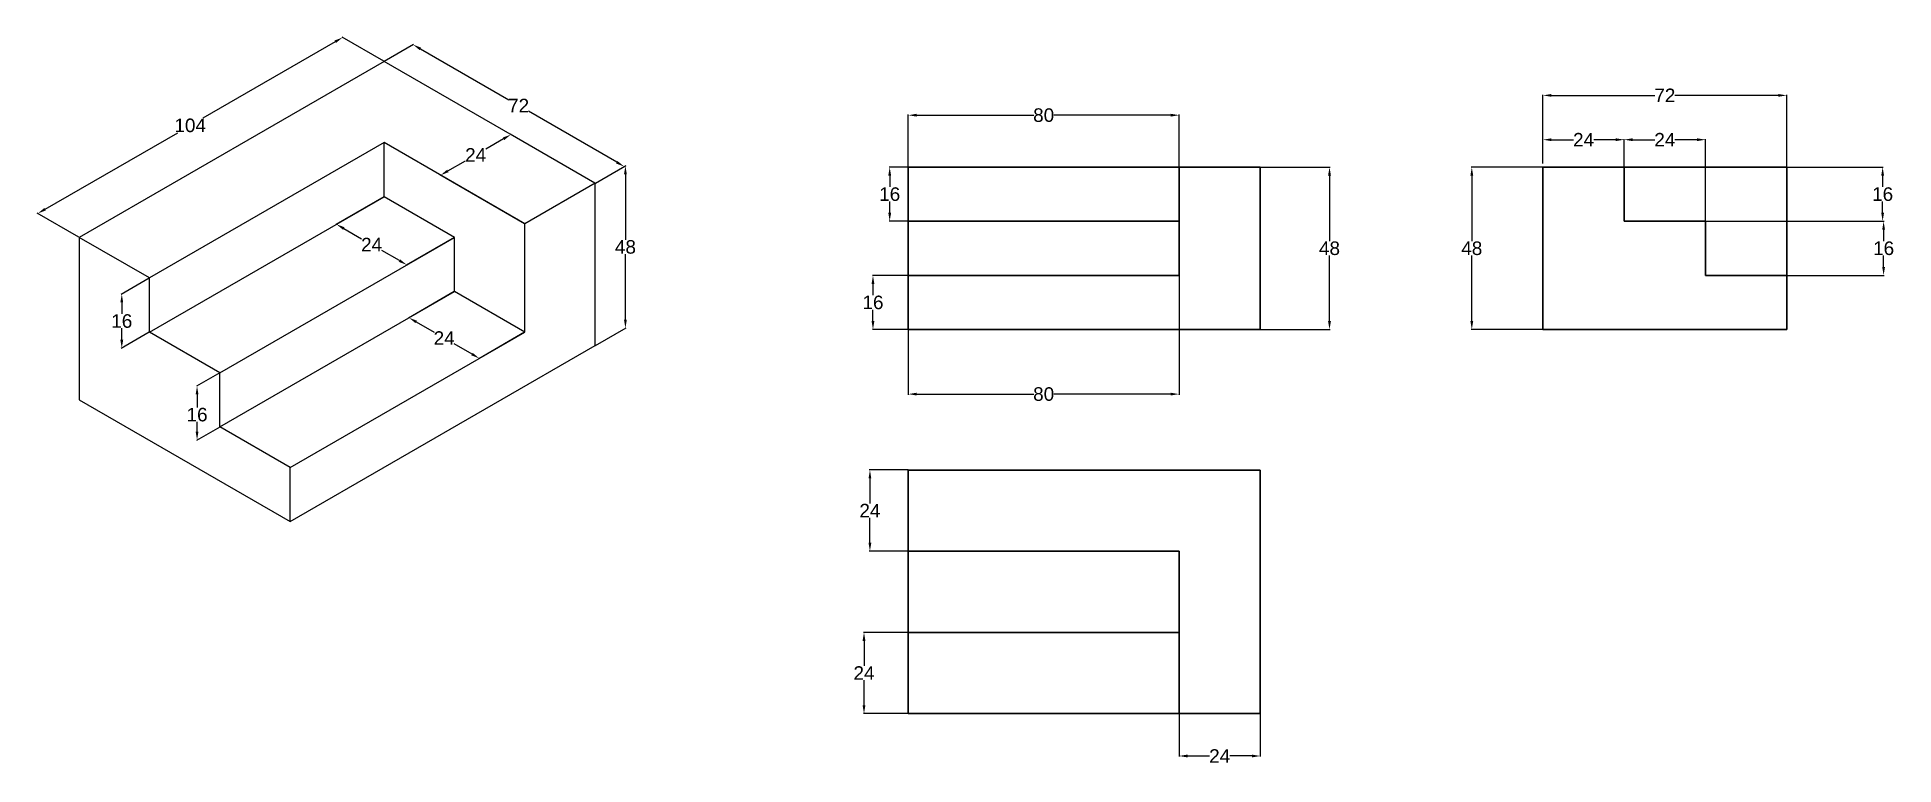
# Model space of a CAD drawing. Header units: millimetres. Extents: x -285 to 263, y 100 to 315.
import ezdxf

# ---------------------------------------------------------------- set-up
doc = ezdxf.new("R2010")
doc.units = ezdxf.units.MM
doc.header["$MEASUREMENT"] = 0
doc.styles.get("Standard").update_dxf_attribs({"font": 'arial.ttf'})
doc.dimstyles.get("Standard").update_dxf_attribs({"dimtxt": 4, "dimasz": 2.5, "dimexe": 0.18, "dimexo": 0.0625, "dimgap": 0.09, "dimtad": 0, "dimtih": 1, "dimtoh": 1, "dimdec": 4, "dimdsep": 46, "dimtxsty": 'Standard', "dimcen": 0.09, "dimadec": 0, "dimazin": 0, "dimtfac": 1, "dimtdec": 4, "dimtofl": 0, "dimtmove": 0, "dimatfit": 3, "dimfxl": 1, "dimtolj": 1, "dimtzin": 0, "dimarcsym": 0})

# ---------------------------------------------------------------- blocks, each defined once
blk = doc.blocks.new('*D1')
at = {"color": 0, "lineweight": -2, "transparency": 16777216}
for p, q in [((-182.67, 307.54), (-173.99, 312.55)), ((-172, 311.2), (-145.91, 296.13)), ((-113.98, 277.7), (-140.07, 292.76)), ((-120.32, 271.54), (-111.63, 276.55))]:
    blk.add_line(p, q, dxfattribs=at)
at = {"color": 0, "lineweight": 30, "transparency": 16777216}
for points in [[(-171.79, 311.56), (-172.21, 310.83), (-174.17, 312.45)], [(-113.77, 278.06), (-114.19, 277.33), (-111.81, 276.45)]]:
    blk.add_solid(points, dxfattribs=at)
at = {"layer": 'Defpoints', "color": 0, "lineweight": 30, "transparency": 16777216}
for p in [(-182.73, 307.5), (-111.81, 276.45), (-120.38, 271.5)]:
    blk.add_point(p, dxfattribs=at)
at = {"color": 0, "lineweight": 25, "transparency": 16777216, "insert": (-142.99, 294.45), "char_height": 4, "attachment_point": 5}
blk.add_mtext('\\A1;72', dxfattribs=at)
blk = doc.blocks.new('*D2')
at = {"color": 0, "lineweight": -2, "transparency": 16777216}
for p, q in [((-120.32, 271.54), (-111.25, 276.77)), ((-111.43, 274.16), (-111.43, 254.8)), ((-111.43, 231.16), (-111.43, 250.53)), ((-120.32, 223.54), (-111.25, 228.77))]:
    blk.add_line(p, q, dxfattribs=at)
at = {"color": 0, "lineweight": 30, "transparency": 16777216}
for points in [[(-111.85, 274.16), (-111.02, 274.16), (-111.43, 276.66)], [(-111.85, 231.16), (-111.02, 231.16), (-111.43, 228.66)]]:
    blk.add_solid(points, dxfattribs=at)
at = {"layer": 'Defpoints', "color": 0, "lineweight": 30, "transparency": 16777216}
for p in [(-120.38, 271.5), (-111.43, 228.66), (-120.38, 223.5)]:
    blk.add_point(p, dxfattribs=at)
at = {"color": 0, "lineweight": 25, "transparency": 16777216, "insert": (-111.43, 252.66), "char_height": 4, "attachment_point": 5}
blk.add_mtext('\\A1;48', dxfattribs=at)
blk = doc.blocks.new('*D3')
at = {"color": 0, "lineweight": -2, "transparency": 16777216}
for p, q in [((-197.14, 313.32), (-236.32, 290.7)), ((-182.79, 307.54), (-195.16, 314.67)), ((-282.88, 263.82), (-243.7, 286.44)), ((-272.86, 255.54), (-285.22, 262.67))]:
    blk.add_line(p, q, dxfattribs=at)
at = {"color": 0, "lineweight": 30, "transparency": 16777216}
for points in [[(-197.35, 313.68), (-196.93, 312.96), (-194.98, 314.57)], [(-283.09, 264.18), (-282.67, 263.46), (-285.04, 262.57)]]:
    blk.add_solid(points, dxfattribs=at)
at = {"layer": 'Defpoints', "color": 0, "lineweight": 30, "transparency": 16777216}
for p in [(-194.98, 314.57), (-182.73, 307.5), (-272.8, 255.5)]:
    blk.add_point(p, dxfattribs=at)
at = {"color": 0, "lineweight": 25, "transparency": 16777216, "insert": (-240.01, 288.57), "char_height": 4, "attachment_point": 5}
blk.add_mtext('\\A1;104', dxfattribs=at)
blk = doc.blocks.new('*D4')
at = {"color": 0, "lineweight": -2, "transparency": 16777216}
for p, q in [((-182.79, 267.46), (-196.98, 259.27)), ((-194.64, 258.12), (-189.39, 255.1)), ((-162.01, 255.46), (-176.2, 247.27)), ((-178.18, 248.62), (-183.43, 251.65))]:
    blk.add_line(p, q, dxfattribs=at)
at = {"color": 0, "lineweight": 30, "transparency": 16777216}
for points in [[(-194.43, 258.49), (-194.85, 257.76), (-196.8, 259.37)], [(-177.98, 248.99), (-178.39, 248.26), (-176.02, 247.37)]]:
    blk.add_solid(points, dxfattribs=at)
at = {"layer": 'Defpoints', "color": 0, "lineweight": 30, "transparency": 16777216}
for p in [(-182.73, 267.5), (-161.95, 255.5), (-176.02, 247.37)]:
    blk.add_point(p, dxfattribs=at)
at = {"color": 0, "lineweight": 25, "transparency": 16777216, "insert": (-186.41, 253.37), "char_height": 4, "attachment_point": 5}
blk.add_mtext('\\A1;24', dxfattribs=at)
blk = doc.blocks.new('*D5')
at = {"color": 0, "lineweight": -2, "transparency": 16777216}
for p, q in [((-162.01, 239.46), (-175.55, 231.65)), ((-173.21, 230.5), (-167.96, 227.47)), ((-141.22, 227.46), (-154.77, 219.65)), ((-156.75, 221), (-162, 224.03))]:
    blk.add_line(p, q, dxfattribs=at)
at = {"color": 0, "lineweight": 30, "transparency": 16777216}
for points in [[(-173, 230.86), (-173.41, 230.14), (-175.37, 231.75)], [(-156.54, 221.36), (-156.96, 220.64), (-154.59, 219.75)]]:
    blk.add_solid(points, dxfattribs=at)
at = {"layer": 'Defpoints', "color": 0, "lineweight": 30, "transparency": 16777216}
for p in [(-161.95, 239.5), (-141.16, 227.5), (-154.59, 219.75)]:
    blk.add_point(p, dxfattribs=at)
at = {"color": 0, "lineweight": 25, "transparency": 16777216, "insert": (-164.98, 225.75), "char_height": 4, "attachment_point": 5}
blk.add_mtext('\\A1;24', dxfattribs=at)
blk = doc.blocks.new('*D6')
at = {"color": 0, "lineweight": -2, "transparency": 16777216}
for p, q in [((-252.08, 243.46), (-260.4, 238.66)), ((-260.22, 236.26), (-260.22, 232.89)), ((-252.08, 227.46), (-260.4, 222.66)), ((-260.22, 225.26), (-260.22, 228.63))]:
    blk.add_line(p, q, dxfattribs=at)
at = {"color": 0, "lineweight": 30, "transparency": 16777216}
for points in [[(-260.64, 236.26), (-259.8, 236.26), (-260.22, 238.76)], [(-260.64, 225.26), (-259.8, 225.26), (-260.22, 222.76)]]:
    blk.add_solid(points, dxfattribs=at)
at = {"layer": 'Defpoints', "color": 0, "lineweight": 30, "transparency": 16777216}
for p in [(-252.01, 243.5), (-252.01, 227.5), (-260.22, 222.76)]:
    blk.add_point(p, dxfattribs=at)
at = {"color": 0, "lineweight": 25, "transparency": 16777216, "insert": (-260.22, 230.76), "char_height": 4, "attachment_point": 5}
blk.add_mtext('\\A1;16', dxfattribs=at)
blk = doc.blocks.new('*D7')
at = {"color": 0, "lineweight": -2, "transparency": 16777216}
for p, q in [((-231.29, 215.46), (-238.16, 211.5)), ((-237.98, 209.1), (-237.98, 205.23)), ((-231.29, 199.46), (-238.16, 195.5)), ((-237.98, 198.1), (-237.98, 200.97))]:
    blk.add_line(p, q, dxfattribs=at)
at = {"color": 0, "lineweight": 30, "transparency": 16777216}
for points in [[(-238.4, 209.1), (-237.57, 209.1), (-237.98, 211.6)], [(-238.4, 198.1), (-237.57, 198.1), (-237.98, 195.6)]]:
    blk.add_solid(points, dxfattribs=at)
at = {"layer": 'Defpoints', "color": 0, "lineweight": 30, "transparency": 16777216}
for p in [(-231.23, 215.5), (-231.23, 199.5), (-237.98, 195.6)]:
    blk.add_point(p, dxfattribs=at)
at = {"color": 0, "lineweight": 25, "transparency": 16777216, "insert": (-237.98, 203.1), "char_height": 4, "attachment_point": 5}
blk.add_mtext('\\A1;16', dxfattribs=at)
blk = doc.blocks.new('*D8')
at = {"color": 0, "lineweight": -2, "transparency": 16777216}
for p, q in [((-120.44, 271.54), (-145.46, 285.98)), ((-147.44, 284.62), (-152.69, 281.6)), ((-163.9, 275.12), (-158.65, 278.15)), ((-141.22, 259.54), (-166.24, 273.98))]:
    blk.add_line(p, q, dxfattribs=at)
at = {"color": 0, "lineweight": 30, "transparency": 16777216}
for points in [[(-147.65, 284.99), (-147.23, 284.26), (-145.28, 285.87)], [(-164.1, 275.49), (-163.69, 274.76), (-166.06, 273.87)]]:
    blk.add_solid(points, dxfattribs=at)
at = {"layer": 'Defpoints', "color": 0, "lineweight": 30, "transparency": 16777216}
for p in [(-145.28, 285.87), (-120.38, 271.5), (-141.16, 259.5)]:
    blk.add_point(p, dxfattribs=at)
at = {"color": 0, "lineweight": 25, "transparency": 16777216, "insert": (-155.67, 279.87), "char_height": 4, "attachment_point": 5}
blk.add_mtext('\\A1;24', dxfattribs=at)
blk = doc.blocks.new('*D9')
at = {"color": 0, "lineweight": -2, "transparency": 16777216}
for p, q in [((-27.87, 276.32), (-27.87, 291.78)), ((-25.37, 291.6), (9.18, 291.6)), ((49.63, 291.6), (15.08, 291.6)), ((52.13, 276.32), (52.13, 291.78))]:
    blk.add_line(p, q, dxfattribs=at)
at = {"color": 0, "lineweight": 30, "transparency": 16777216}
for points in [[(-25.37, 292.02), (-25.37, 291.18), (-27.87, 291.6)], [(49.63, 292.02), (49.63, 291.18), (52.13, 291.6)]]:
    blk.add_solid(points, dxfattribs=at)
at = {"layer": 'Defpoints', "color": 0, "lineweight": 30, "transparency": 16777216}
for p in [(52.13, 291.6), (-27.87, 276.26), (52.13, 276.26)]:
    blk.add_point(p, dxfattribs=at)
at = {"color": 0, "lineweight": 25, "transparency": 16777216, "insert": (12.13, 291.6), "char_height": 4, "attachment_point": 5}
blk.add_mtext('\\A1;80', dxfattribs=at)
blk = doc.blocks.new('*D10')
at = {"color": 0, "lineweight": -2, "transparency": 16777216}
for p, q in [((76.19, 276.26), (96.75, 276.26)), ((96.57, 273.76), (96.57, 254.39)), ((96.57, 230.76), (96.57, 250.12)), ((76.19, 228.26), (96.75, 228.26))]:
    blk.add_line(p, q, dxfattribs=at)
at = {"color": 0, "lineweight": 30, "transparency": 16777216}
for points in [[(96.15, 273.76), (96.98, 273.76), (96.57, 276.26)], [(96.15, 230.76), (96.98, 230.76), (96.57, 228.26)]]:
    blk.add_solid(points, dxfattribs=at)
at = {"layer": 'Defpoints', "color": 0, "lineweight": 30, "transparency": 16777216}
for p in [(76.13, 276.26), (96.57, 276.26), (76.13, 228.26)]:
    blk.add_point(p, dxfattribs=at)
at = {"color": 0, "lineweight": 25, "transparency": 16777216, "insert": (96.57, 252.26), "char_height": 4, "attachment_point": 5}
blk.add_mtext('\\A1;48', dxfattribs=at)
blk = doc.blocks.new('*D11')
at = {"color": 0, "lineweight": -2, "transparency": 16777216}
for p, q in [((-27.43, 276.26), (-33.54, 276.26)), ((-33.36, 273.76), (-33.36, 270.39)), ((-33.36, 262.76), (-33.36, 266.12)), ((-27.43, 260.26), (-33.54, 260.26))]:
    blk.add_line(p, q, dxfattribs=at)
at = {"color": 0, "lineweight": 30, "transparency": 16777216}
for points in [[(-33.77, 273.76), (-32.94, 273.76), (-33.36, 276.26)], [(-33.77, 262.76), (-32.94, 262.76), (-33.36, 260.26)]]:
    blk.add_solid(points, dxfattribs=at)
at = {"layer": 'Defpoints', "color": 0, "lineweight": 30, "transparency": 16777216}
for p in [(-27.37, 276.26), (-33.36, 260.26), (-27.37, 260.26)]:
    blk.add_point(p, dxfattribs=at)
at = {"color": 0, "lineweight": 25, "transparency": 16777216, "insert": (-33.36, 268.26), "char_height": 4, "attachment_point": 5}
blk.add_mtext('\\A1;16', dxfattribs=at)
blk = doc.blocks.new('*D12')
at = {"color": 0, "lineweight": -2, "transparency": 16777216}
for p, q in [((-27.93, 244.26), (-38.48, 244.26)), ((-38.3, 241.76), (-38.3, 238.39)), ((-38.3, 230.76), (-38.3, 234.12)), ((-27.93, 228.26), (-38.48, 228.26))]:
    blk.add_line(p, q, dxfattribs=at)
at = {"color": 0, "lineweight": 30, "transparency": 16777216}
for points in [[(-38.72, 241.76), (-37.89, 241.76), (-38.3, 244.26)], [(-38.72, 230.76), (-37.89, 230.76), (-38.3, 228.26)]]:
    blk.add_solid(points, dxfattribs=at)
at = {"layer": 'Defpoints', "color": 0, "lineweight": 30, "transparency": 16777216}
for p in [(-27.87, 244.26), (-38.3, 228.26), (-27.87, 228.26)]:
    blk.add_point(p, dxfattribs=at)
at = {"color": 0, "lineweight": 25, "transparency": 16777216, "insert": (-38.3, 236.26), "char_height": 4, "attachment_point": 5}
blk.add_mtext('\\A1;16', dxfattribs=at)
blk = doc.blocks.new('*D13')
at = {"color": 0, "lineweight": -2, "transparency": 16777216}
for p, q in [((-27.87, 245.69), (-27.87, 209)), ((52.13, 245.69), (52.13, 209)), ((-25.37, 209.18), (9.18, 209.18)), ((49.63, 209.18), (15.08, 209.18))]:
    blk.add_line(p, q, dxfattribs=at)
at = {"color": 0, "lineweight": 30, "transparency": 16777216}
for points in [[(-25.37, 209.6), (-25.37, 208.77), (-27.87, 209.18)], [(49.63, 209.6), (49.63, 208.77), (52.13, 209.18)]]:
    blk.add_solid(points, dxfattribs=at)
at = {"layer": 'Defpoints', "color": 0, "lineweight": 30, "transparency": 16777216}
for p in [(-27.87, 245.76), (52.13, 245.76), (52.13, 209.18)]:
    blk.add_point(p, dxfattribs=at)
at = {"color": 0, "lineweight": 25, "transparency": 16777216, "insert": (12.13, 209.18), "char_height": 4, "attachment_point": 5}
blk.add_mtext('\\A1;80', dxfattribs=at)
blk = doc.blocks.new('*D14')
at = {"color": 0, "lineweight": -2, "transparency": 16777216}
for p, q in [((-27.93, 138.76), (-41.13, 138.76)), ((-40.95, 136.26), (-40.95, 128.85)), ((-40.95, 117.26), (-40.95, 124.66)), ((-27.93, 114.76), (-41.13, 114.76))]:
    blk.add_line(p, q, dxfattribs=at)
at = {"color": 0, "lineweight": 30, "transparency": 16777216}
for points in [[(-41.37, 136.26), (-40.53, 136.26), (-40.95, 138.76)], [(-41.37, 117.26), (-40.53, 117.26), (-40.95, 114.76)]]:
    blk.add_solid(points, dxfattribs=at)
at = {"layer": 'Defpoints', "color": 0, "lineweight": 30, "transparency": 16777216}
for p in [(-27.87, 138.76), (-40.95, 114.76), (-27.87, 114.76)]:
    blk.add_point(p, dxfattribs=at)
at = {"color": 0, "lineweight": 25, "transparency": 16777216, "insert": (-40.95, 126.76), "char_height": 4, "attachment_point": 5}
blk.add_mtext('\\A1;24', dxfattribs=at)
blk = doc.blocks.new('*D15')
at = {"color": 0, "lineweight": -2, "transparency": 16777216}
for p, q in [((-27.93, 186.76), (-39.38, 186.76)), ((-39.2, 184.26), (-39.2, 176.85)), ((-39.2, 165.26), (-39.2, 172.66)), ((-27.93, 162.76), (-39.38, 162.76))]:
    blk.add_line(p, q, dxfattribs=at)
at = {"color": 0, "lineweight": 30, "transparency": 16777216}
for points in [[(-39.62, 184.26), (-38.79, 184.26), (-39.2, 186.76)], [(-39.62, 165.26), (-38.79, 165.26), (-39.2, 162.76)]]:
    blk.add_solid(points, dxfattribs=at)
at = {"layer": 'Defpoints', "color": 0, "lineweight": 30, "transparency": 16777216}
for p in [(-39.2, 186.76), (-27.87, 186.76), (-27.87, 162.76)]:
    blk.add_point(p, dxfattribs=at)
at = {"color": 0, "lineweight": 25, "transparency": 16777216, "insert": (-39.2, 174.76), "char_height": 4, "attachment_point": 5}
blk.add_mtext('\\A1;24', dxfattribs=at)
blk = doc.blocks.new('*D16')
at = {"color": 0, "lineweight": -2, "transparency": 16777216}
for p, q in [((52.13, 114.69), (52.13, 102.07)), ((76.13, 114.69), (76.13, 102.07)), ((54.63, 102.25), (61.15, 102.25)), ((73.63, 102.25), (67.11, 102.25))]:
    blk.add_line(p, q, dxfattribs=at)
at = {"color": 0, "lineweight": 30, "transparency": 16777216}
for points in [[(54.63, 102.66), (54.63, 101.83), (52.13, 102.25)], [(73.63, 102.66), (73.63, 101.83), (76.13, 102.25)]]:
    blk.add_solid(points, dxfattribs=at)
at = {"layer": 'Defpoints', "color": 0, "lineweight": 30, "transparency": 16777216}
for p in [(52.13, 114.76), (76.13, 114.76), (76.13, 102.25)]:
    blk.add_point(p, dxfattribs=at)
at = {"color": 0, "lineweight": 25, "transparency": 16777216, "insert": (64.13, 102.25), "char_height": 4, "attachment_point": 5}
blk.add_mtext('\\A1;24', dxfattribs=at)
blk = doc.blocks.new('*D18')
at = {"color": 0, "lineweight": -2, "transparency": 16777216}
for p, q in [((159.57, 276.26), (138.42, 276.26)), ((138.6, 273.76), (138.6, 254.39)), ((138.6, 230.76), (138.6, 250.12)), ((159.57, 228.26), (138.42, 228.26))]:
    blk.add_line(p, q, dxfattribs=at)
at = {"color": 0, "lineweight": 30, "transparency": 16777216}
for points in [[(138.19, 273.76), (139.02, 273.76), (138.6, 276.26)], [(138.19, 230.76), (139.02, 230.76), (138.6, 228.26)]]:
    blk.add_solid(points, dxfattribs=at)
at = {"layer": 'Defpoints', "color": 0, "lineweight": 30, "transparency": 16777216}
for p in [(159.63, 276.26), (138.6, 228.26), (159.63, 228.26)]:
    blk.add_point(p, dxfattribs=at)
at = {"color": 0, "lineweight": 25, "transparency": 16777216, "insert": (138.6, 252.26), "char_height": 4, "attachment_point": 5}
blk.add_mtext('\\A1;48', dxfattribs=at)
blk = doc.blocks.new('*D19')
at = {"color": 0, "lineweight": -2, "transparency": 16777216}
for p, q in [((159.63, 277.32), (159.63, 297.64)), ((162.13, 297.46), (192.71, 297.46)), ((229.13, 297.46), (198.55, 297.46)), ((231.63, 276.32), (231.63, 297.64))]:
    blk.add_line(p, q, dxfattribs=at)
at = {"color": 0, "lineweight": 30, "transparency": 16777216}
for points in [[(162.13, 297.87), (162.13, 297.04), (159.63, 297.46)], [(229.13, 297.87), (229.13, 297.04), (231.63, 297.46)]]:
    blk.add_solid(points, dxfattribs=at)
at = {"layer": 'Defpoints', "color": 0, "lineweight": 30, "transparency": 16777216}
for p in [(231.63, 297.46), (159.63, 277.26), (231.63, 276.26)]:
    blk.add_point(p, dxfattribs=at)
at = {"color": 0, "lineweight": 25, "transparency": 16777216, "insert": (195.63, 297.46), "char_height": 4, "attachment_point": 5}
blk.add_mtext('\\A1;72', dxfattribs=at)
blk = doc.blocks.new('*D20')
at = {"color": 0, "lineweight": -2, "transparency": 16777216}
for p, q in [((183.69, 276.26), (260.15, 276.26)), ((259.97, 273.76), (259.97, 270.39)), ((259.97, 262.76), (259.97, 266.12)), ((183.69, 260.26), (260.15, 260.26))]:
    blk.add_line(p, q, dxfattribs=at)
at = {"color": 0, "lineweight": 30, "transparency": 16777216}
for points in [[(259.56, 273.76), (260.39, 273.76), (259.97, 276.26)], [(259.56, 262.76), (260.39, 262.76), (259.97, 260.26)]]:
    blk.add_solid(points, dxfattribs=at)
at = {"layer": 'Defpoints', "color": 0, "lineweight": 30, "transparency": 16777216}
for p in [(183.63, 276.26), (183.63, 260.26), (259.97, 260.26)]:
    blk.add_point(p, dxfattribs=at)
at = {"color": 0, "lineweight": 25, "transparency": 16777216, "insert": (259.97, 268.26), "char_height": 4, "attachment_point": 5}
blk.add_mtext('\\A1;16', dxfattribs=at)
blk = doc.blocks.new('*D21')
at = {"color": 0, "lineweight": -2, "transparency": 16777216}
for p, q in [((207.69, 260.26), (260.44, 260.26)), ((260.26, 257.76), (260.26, 254.39)), ((260.26, 246.76), (260.26, 250.12)), ((207.69, 244.26), (260.44, 244.26))]:
    blk.add_line(p, q, dxfattribs=at)
at = {"color": 0, "lineweight": 30, "transparency": 16777216}
for points in [[(259.84, 257.76), (260.68, 257.76), (260.26, 260.26)], [(259.84, 246.76), (260.68, 246.76), (260.26, 244.26)]]:
    blk.add_solid(points, dxfattribs=at)
at = {"layer": 'Defpoints', "color": 0, "lineweight": 30, "transparency": 16777216}
for p in [(207.63, 260.26), (207.63, 244.26), (260.26, 244.26)]:
    blk.add_point(p, dxfattribs=at)
at = {"color": 0, "lineweight": 25, "transparency": 16777216, "insert": (260.26, 252.26), "char_height": 4, "attachment_point": 5}
blk.add_mtext('\\A1;16', dxfattribs=at)
blk = doc.blocks.new('*D22')
at = {"color": 0, "lineweight": -2, "transparency": 16777216}
for p, q in [((183.63, 260.32), (183.63, 284.54)), ((186.13, 284.36), (192.65, 284.36)), ((205.13, 284.36), (198.61, 284.36)), ((207.63, 260.32), (207.63, 284.54))]:
    blk.add_line(p, q, dxfattribs=at)
at = {"color": 0, "lineweight": 30, "transparency": 16777216}
for points in [[(186.13, 284.78), (186.13, 283.95), (183.63, 284.36)], [(205.13, 284.78), (205.13, 283.95), (207.63, 284.36)]]:
    blk.add_solid(points, dxfattribs=at)
at = {"layer": 'Defpoints', "color": 0, "lineweight": 30, "transparency": 16777216}
for p in [(207.63, 284.36), (183.63, 260.26), (207.63, 260.26)]:
    blk.add_point(p, dxfattribs=at)
at = {"color": 0, "lineweight": 25, "transparency": 16777216, "insert": (195.63, 284.36), "char_height": 4, "attachment_point": 5}
blk.add_mtext('\\A1;24', dxfattribs=at)
blk = doc.blocks.new('*D23')
at = {"color": 0, "lineweight": -2, "transparency": 16777216}
for p, q in [((159.63, 277.32), (159.63, 284.54)), ((162.13, 284.36), (168.65, 284.36)), ((181.13, 284.36), (174.61, 284.36)), ((183.63, 276.32), (183.63, 284.54))]:
    blk.add_line(p, q, dxfattribs=at)
at = {"color": 0, "lineweight": 30, "transparency": 16777216}
for points in [[(162.13, 284.78), (162.13, 283.95), (159.63, 284.36)], [(181.13, 284.78), (181.13, 283.95), (183.63, 284.36)]]:
    blk.add_solid(points, dxfattribs=at)
at = {"layer": 'Defpoints', "color": 0, "lineweight": 30, "transparency": 16777216}
for p in [(159.63, 284.36), (159.63, 277.26), (183.63, 276.26)]:
    blk.add_point(p, dxfattribs=at)
at = {"color": 0, "lineweight": 25, "transparency": 16777216, "insert": (171.63, 284.36), "char_height": 4, "attachment_point": 5}
blk.add_mtext('\\A1;24', dxfattribs=at)

msp = doc.modelspace()

# ---------------------------------------------------------------- linework, layer by layer
for p, q in [((-182.73136, 307.5), (-272.798, 255.5)), ((-120.37753, 271.5), (-182.73136, 307.5)), ((-182.73136, 283.5), (-252.01339, 243.5)), ((-141.16214, 259.5), (-182.73136, 283.5)), ((-182.73136, 267.5), (-182.73136, 283.5)), ((-120.37753, 271.5), (-141.16214, 259.5)), ((-120.37753, 223.5), (-120.37753, 271.5)), ((-252.01339, 227.5), (-182.73136, 267.5)), ((-161.94675, 255.5), (-182.73136, 267.5)), ((-141.16214, 227.5), (-141.16214, 259.5)), ((-272.798, 255.5), (-272.798, 207.5)), ((-252.01339, 243.5), (-272.798, 255.5)), ((-231.22878, 215.5), (-161.94675, 255.5)), ((-161.94675, 239.5), (-161.94675, 255.5)), ((-252.01339, 227.5), (-252.01339, 243.5)), ((-231.22878, 199.5), (-161.94675, 239.5)), ((-141.16214, 227.5), (-161.94675, 239.5)), ((-231.22878, 215.5), (-252.01339, 227.5)), ((-210.44417, 187.5), (-141.16214, 227.5)), ((-210.44417, 171.5), (-120.37753, 223.5)), ((-231.22878, 199.5), (-231.22878, 215.5)), ((-272.798, 207.5), (-210.44417, 171.5)), ((-210.44417, 187.5), (-231.22878, 199.5)), ((-210.44417, 171.5), (-210.44417, 187.5))]:
    msp.add_line(p, q)
at = {"lineweight": 30}
for p, q in [((76.13172, 276.25638), (-27.86828, 276.25638)), ((-27.86828, 276.25638), (-27.86828, 228.25638)), ((52.13172, 244.25638), (52.13172, 276.25638)), ((52.13172, 276.25638), (52.13172, 260.25638)), ((76.13172, 228.25638), (76.13172, 276.25638)), ((159.63172, 228.25638), (159.63172, 276.25638)), ((159.63172, 276.25638), (183.63172, 276.25638)), ((159.63172, 228.25638), (159.63172, 276.25638)), ((159.63172, 276.25638), (231.63172, 276.25638)), ((183.63172, 276.25638), (183.63172, 260.25638)), ((231.63172, 276.25638), (231.63172, 243.36755)), ((52.13172, 260.25638), (-27.86828, 260.25638)), ((183.63172, 260.25638), (207.63172, 260.25638)), ((207.63172, 260.25638), (207.63172, 244.25638)), ((-27.86828, 228.25638), (-27.86828, 244.25638)), ((-27.86828, 244.25638), (52.13172, 244.25638)), ((207.63172, 244.25638), (231.63172, 244.25638)), ((231.63172, 244.25638), (231.63172, 228.25638)), ((-27.86828, 228.25638), (76.13172, 228.25638)), ((231.63172, 228.25638), (159.63172, 228.25638)), ((-27.86828, 186.75638), (76.13172, 186.75638)), ((-27.86828, 162.75638), (-27.86828, 186.75638)), ((-27.86828, 186.75638), (-27.86828, 114.75638)), ((76.13172, 186.75638), (76.13172, 114.75638)), ((52.13172, 162.75638), (-27.86828, 162.75638)), ((52.13172, 114.75638), (52.13172, 162.75638)), ((52.13172, 138.75638), (-27.86828, 138.75638)), ((52.13172, 114.75638), (52.13172, 138.75638)), ((-27.86828, 114.75638), (52.13172, 114.75638)), ((76.13172, 114.75638), (52.13172, 114.75638))]:
    msp.add_line(p, q, dxfattribs=at)

# ---------------------------------------------------------------- dimensions: what is measured, and where the dimension line sits
at = {"lineweight": 25}
for p1, p2, distance, picture, middle in [((-272.798, 255.5), (-182.73136, 307.5), 12.24561, '*D3', (-240.01029, 288.57)), ((-182.73136, 307.5), (-120.37753, 271.5), 8.565, '*D1', (-142.98945, 294.445)), ((-141.16214, 259.5), (-120.37753, 271.5), 24.89823, '*D8', (-155.66807, 279.875)), ((-182.73136, 267.5), (-161.94675, 255.5), -14.07291, '*D4', (-186.41197, 253.375)), ((-161.94675, 239.5), (-141.16214, 227.5), -13.42339, '*D5', (-164.97784, 225.75))]:
    dim = msp.add_aligned_dim(p1=p1, p2=p2, distance=distance, dimstyle='Standard', dxfattribs=at)
    dim.commit()
    dim.dimension.update_dxf_attribs({"geometry": picture, "text_midpoint": middle})
for base, p1, p2, picture, middle in [((231.63172, 297.45562), (159.63172, 277.25638), (231.63172, 276.25638), '*D19', (195.63172, 297.45562)), ((52.13172, 291.6011), (-27.86828, 276.25638), (52.13172, 276.25638), '*D9', (12.13172, 291.6011)), ((159.63172, 284.36358), (183.63172, 276.25638), (159.63172, 277.25638), '*D23', (171.63172, 284.36358)), ((207.63172, 284.36358), (183.63172, 260.25638), (207.63172, 260.25638), '*D22', (195.63172, 284.36358)), ((52.13172, 209.18392), (-27.86828, 245.75638), (52.13172, 245.75638), '*D13', (12.13172, 209.18392)), ((76.13172, 102.2481), (52.13172, 114.75638), (76.13172, 114.75638), '*D16', (64.13172, 102.2481))]:
    dim = msp.add_linear_dim(base=base, p1=p1, p2=p2, dimstyle='Standard', dxfattribs=at)
    dim.commit()
    dim.dimension.update_dxf_attribs({"geometry": picture, "text_midpoint": middle})
for base, p1, p2, angle, picture, middle, dimtype in [((-111.43253, 228.6644), (-120.37753, 271.5), (-120.37753, 223.5), 270, '*D2', (-111.43253, 252.6644), 161), ((-260.21863, 222.7627), (-252.01339, 243.5), (-252.01339, 227.5), 270, '*D6', (-260.21863, 230.7627), 161), ((-237.98308, 195.60041), (-231.22878, 215.5), (-231.22878, 199.5), 270, '*D7', (-237.98308, 203.1027), 161), ((-40.94916, 114.75638), (-27.86828, 138.75638), (-27.86828, 114.75638), 90, '*D14', (-40.94916, 126.75638), 160)]:
    dim = msp.add_linear_dim(base=base, p1=p1, p2=p2, angle=angle, dimstyle='Standard', dxfattribs=at)
    dim.commit()
    dim.dimension.update_dxf_attribs({"geometry": picture, "text_midpoint": middle, "dimtype": dimtype})
for base, p1, p2, picture, middle in [((-33.35613, 260.25638), (-27.36828, 276.25638), (-27.36828, 260.25638), '*D11', (-33.35613, 268.25638)), ((96.56716, 276.25638), (76.13172, 228.25638), (76.13172, 276.25638), '*D10', (96.56716, 252.25638)), ((138.60276, 228.25638), (159.63172, 276.25638), (159.63172, 228.25638), '*D18', (138.60276, 252.25638)), ((259.97209, 260.25638), (183.63172, 276.25638), (183.63172, 260.25638), '*D20', (259.97209, 268.25638)), ((260.26119, 244.25638), (207.63172, 260.25638), (207.63172, 244.25638), '*D21', (260.26119, 252.25638)), ((-38.30314, 228.25638), (-27.86828, 244.25638), (-27.86828, 228.25638), '*D12', (-38.30314, 236.25638)), ((-39.20453, 186.75638), (-27.86828, 162.75638), (-27.86828, 186.75638), '*D15', (-39.20453, 174.75638))]:
    dim = msp.add_linear_dim(base=base, p1=p1, p2=p2, angle=90, dimstyle='Standard', dxfattribs=at)
    dim.commit()
    dim.dimension.update_dxf_attribs({"geometry": picture, "text_midpoint": middle})

doc.saveas('drawing.dxf')
